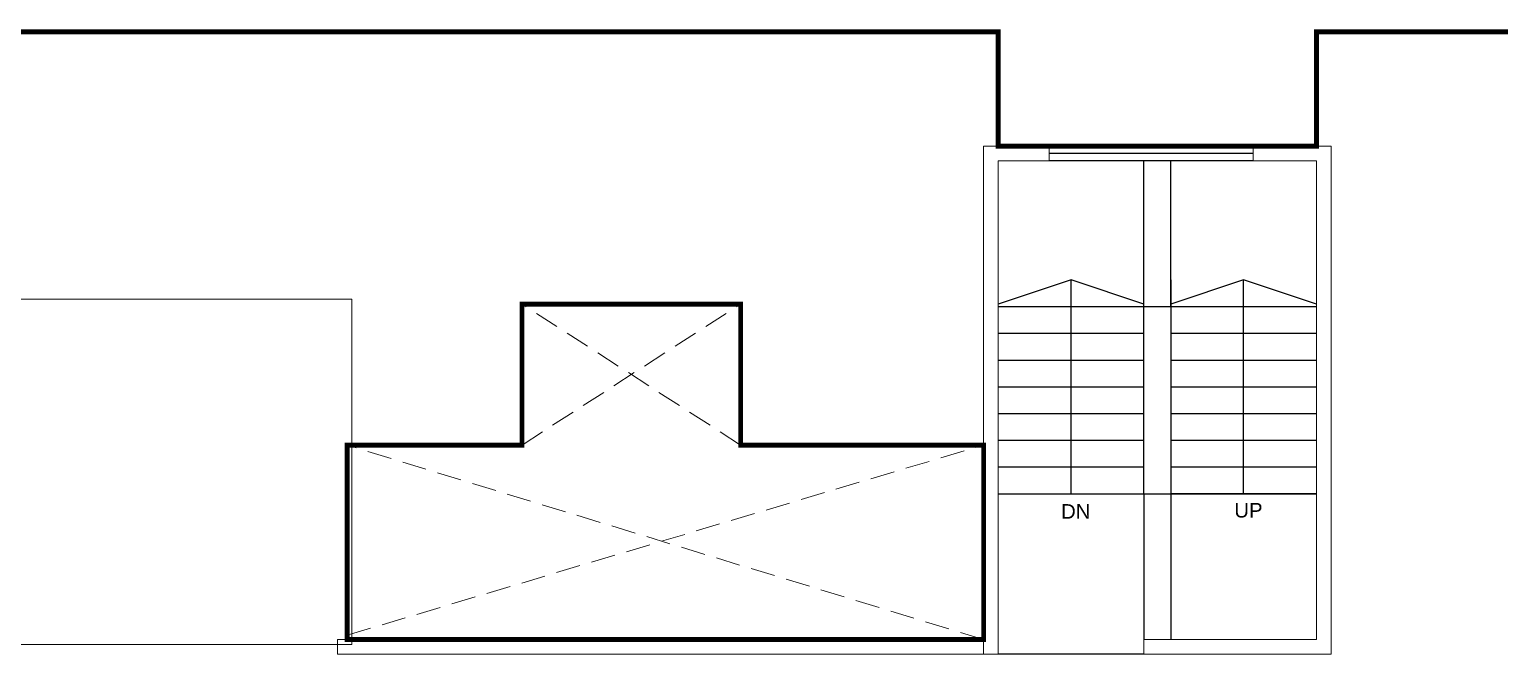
# Model space of a CAD drawing. Header units: inches. Extents: x 27644242 to 29761523, y -859349 to 216979.
# Drawn here: x 29206588 to 29221717, y -554568 to -548118 of the extents above; entities that cross this region are included whole.
import ezdxf

# ---------------------------------------------------------------- set-up
doc = ezdxf.new("R2010")
doc.units = ezdxf.units.IN
doc.header["$MEASUREMENT"] = 0
doc.linetypes.add('DASHED2', pattern=[0.375, 0.25, -0.125])
doc.linetypes.add('HIDDEN', pattern=[0.375, 0.25, -0.125])
for name, color, linetype, lineweight in [('AHC-A-DUCT', 14, 'HIDDEN', 5), ('ELEVATION', 40, 'Continuous', 13), ('WALL', 7, 'Continuous', 20)]:
    doc.layers.add(name, color=color, linetype=linetype, lineweight=lineweight)
for name, color, linetype in [('KPA Elevation Line 3', 252, 'Continuous'), ('KPA General Plan Line', 1, 'Continuous'), ('KPA Glass', 152, 'Continuous'), ('KPA Stair Line', 253, 'Continuous'), ('KPA Text', 7, 'Continuous')]:
    doc.layers.add(name, color=color, linetype=linetype)
doc.styles.get("Standard").update_dxf_attribs({"font": 'swiss.ttf'})

# ---------------------------------------------------------------- blocks, each defined once
blk = doc.blocks.new('A$C69BC79EC')
for p, q in [((980, 3480), (230, 3230)), ((980, 1280), (980, 3480)), ((1730, 3230), (980, 3480)), ((2755, 3480), (2005, 3230)), ((2755, 1280), (2755, 3480)), ((3505, 3230), (2755, 3480))]:
    blk.add_line(p, q)
at = {"layer": 'KPA Elevation Line 3'}
for p, q in [((1730, 1280), (1730, 3480)), ((2005, 3480), (2005, 1280)), ((1730, 3205), (2005, 3205)), ((1730, 1280), (2005, 1280))]:
    blk.add_line(p, q, dxfattribs=at)
at = {"layer": 'KPA General Plan Line'}
blk.add_line((1730, -370), (230, -370), dxfattribs=at)
at = {"layer": 'KPA Glass', "ltscale": 500}
for p, q in [((2855, 4855), (755, 4855)), ((2855, 4780), (755, 4780)), ((2855, 4705), (755, 4705))]:
    blk.add_line(p, q, dxfattribs=at)
at = {"layer": 'KPA Stair Line', "ltscale": 500}
for p, q in [((1730, 3205), (1730, 4705)), ((2005, 3205), (2005, 4705)), ((1730, 1280), (1730, -220)), ((2005, 1280), (2005, -220))]:
    blk.add_line(p, q, dxfattribs=at)
at = {"layer": 'KPA Stair Line'}
for p, q in [((230, 3205), (1730, 3205)), ((2005, 3205), (3505, 3205)), ((230, 2930), (1730, 2930)), ((2005, 2930), (3505, 2930)), ((230, 2655), (1730, 2655)), ((2005, 2655), (3505, 2655)), ((230, 2380), (1730, 2380)), ((2005, 2380), (3505, 2380)), ((230, 2105), (1730, 2105)), ((2005, 2105), (3505, 2105)), ((230, 1830), (1730, 1830)), ((2005, 1830), (3505, 1830)), ((230, 1555), (1730, 1555)), ((2005, 1555), (3505, 1555)), ((230, 1280), (1730, 1280)), ((3505, 1280), (2005, 1280)), ((2005, 1280), (3505, 1280))]:
    blk.add_line(p, q, dxfattribs=at)
at = {"layer": 'WALL', "ltscale": 500}
for p, q in [((755, 4855), (80, 4855)), ((80, -370), (80, 4855)), ((755, 4705), (755, 4855)), ((2855, 4705), (2855, 4855)), ((3655, 4855), (2855, 4855)), ((3655, 4855), (3655, -370)), ((755, 4705), (230, 4705)), ((230, -370), (230, 4705)), ((3505, 4705), (2855, 4705)), ((3505, 4705), (3505, -220)), ((1730, -220), (3505, -220)), ((1730, -220), (1730, -370)), ((80, -370), (230, -370)), ((1730, -370), (3655, -370))]:
    blk.add_line(p, q, dxfattribs=at)
at = {"layer": 'KPA Text', "extrusion": (-0.021168, 5.594e-15, 0.999776)}
for s, p in [('DN', (-1023, 877, -18)), ('UP', (-1035, 2659, -55))]:
    blk.add_text(s, height=150, rotation=90, dxfattribs=at).set_placement(p)

msp = doc.modelspace()

# ---------------------------------------------------------------- linework, layer by layer
at = {"layer": 'AHC-A-DUCT', "linetype": 'DASHED2', "ltscale": 1000}
for p, q in [((29213907.5, -552392.7), (29211657.7, -550942.7)), ((29211657.7, -552392.7), (29213907.5, -550942.7)), ((29209857.9, -554348), (29216407.7, -552392.7)), ((29216407.7, -554392.8), (29209857.9, -552392.7))]:
    msp.add_line(p, q, dxfattribs=at)
at = {"layer": 'ELEVATION', "ltscale": 500, "const_width": 50}
for points in [[(29160956.2, -554542.7), (29146288.4, -554542.7), (29146288.4, -548142.7), (29216557.7, -548142.6), (29216557.7, -549317.9), (29219832.7, -549317.9), (29219832.7, -548142.9), (29232032.7, -548142.9), (29232032.8, -554542.9), (29223205, -554542.9)], [(29211657.7, -550942.7), (29213907.5, -550942.7), (29213907.5, -552392.7), (29216407.7, -552392.7), (29216407.7, -554392.8), (29209857.9, -554392.8), (29209857.9, -552392.7), (29211657.7, -552392.7), (29211657.7, -550942.7)]]:
    msp.add_lwpolyline(points, dxfattribs=at)
at = {"layer": 'WALL', "color": 4, "ltscale": 500}
msp.add_lwpolyline([(29209907.9, -554442.7), (29205507.7, -554442.7), (29205507.7, -550892.7), (29209907.9, -550892.7)], close=True, dxfattribs=at)
at = {"layer": 'WALL', "ltscale": 500}
msp.add_lwpolyline([(29209758, -554542.7), (29216407.7, -554542.7), (29216407.7, -554392.8), (29209758, -554392.8)], close=True, dxfattribs=at)

# ---------------------------------------------------------------- block references
at = {"ltscale": 500, "rotation": 359.9999999999999}
msp.add_blockref('A$C69BC79EC', (29216327.7, -554172.9), dxfattribs=at)

doc.saveas('drawing.dxf')
